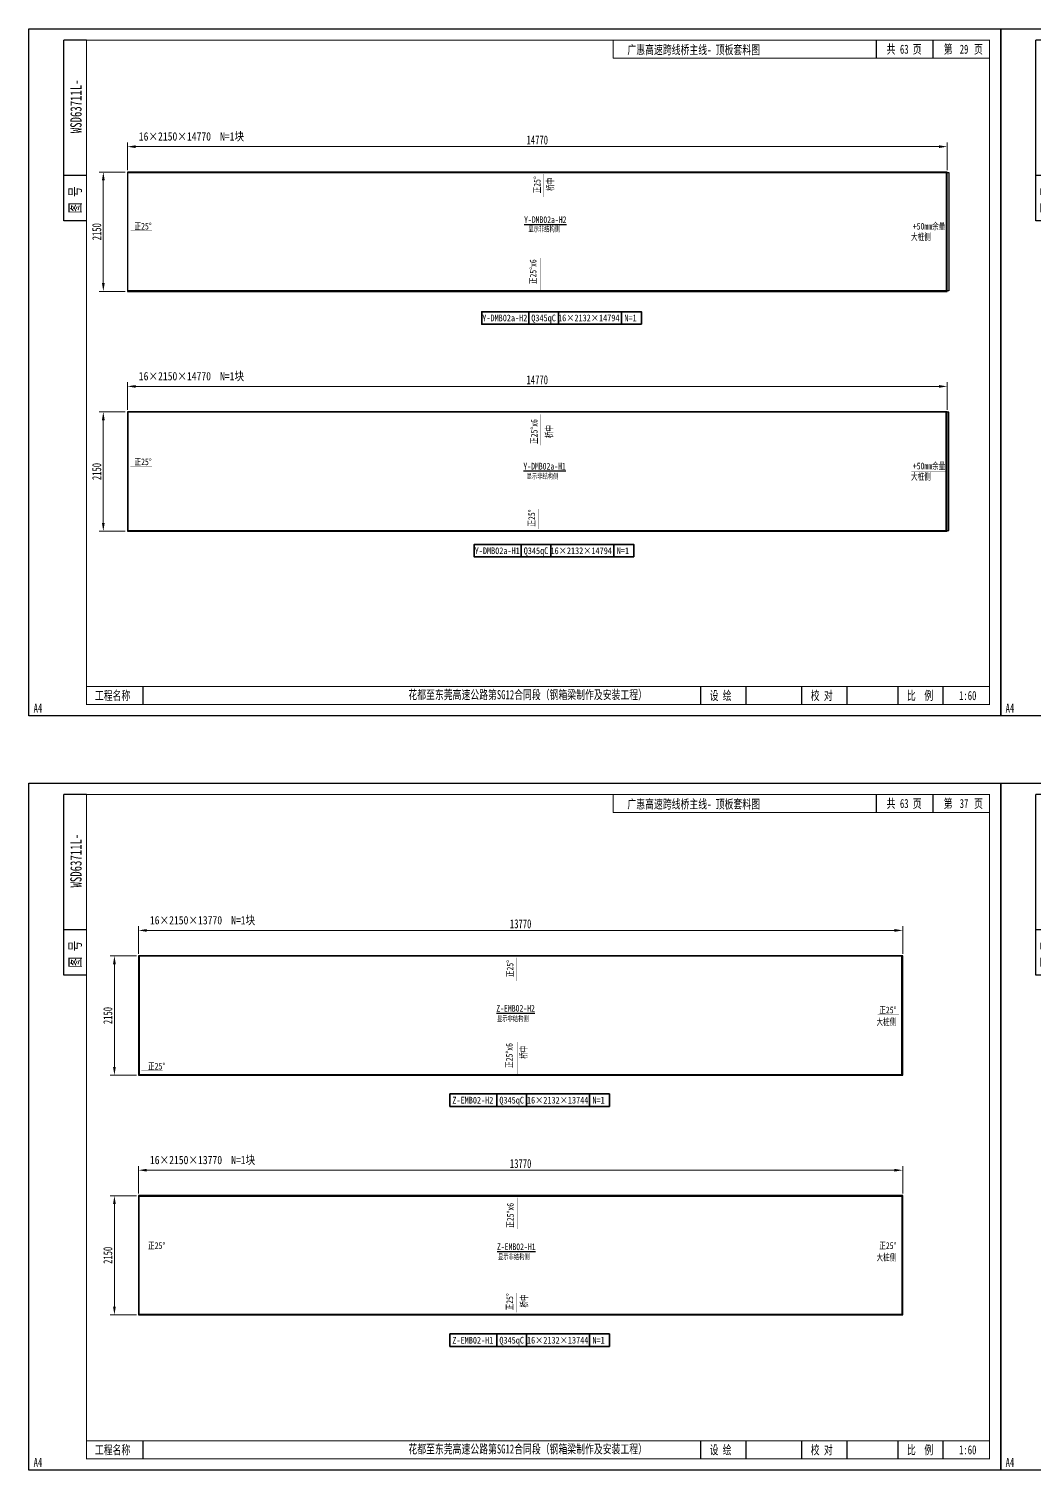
# Model space of a CAD drawing. Extents: x 1629247 to 2251351, y -601856 to -65897.
# Drawn here: x 2156807 to 2174920, y -172000 to -146022 of the extents above; entities that cross this region are included whole.
import ezdxf
from ezdxf.enums import TextEntityAlignment as Align

# ---------------------------------------------------------------- set-up
doc = ezdxf.new("R2010")
doc.units = 0
doc.header["$LTSCALE"] = 2
doc.header["$MEASUREMENT"] = 0
doc.header["$PDMODE"] = 35
doc.header["$PDSIZE"] = 50
doc.linetypes.add('PHANTOM', pattern=[63.5, 31.75, -6.35, 6.35, -6.35, 6.35, -6.35])
doc.layers.get('0').update_dxf_attribs({"linetype": 'CONTINUOUS'})
doc.layers.get('Defpoints').update_dxf_attribs({"linetype": 'CONTINUOUS'})
doc.layers.add('1图框轮廓', color=7, linetype='CONTINUOUS', lineweight=35)
doc.layers.add('标注层', color=3, linetype='CONTINUOUS', lineweight=13)
doc.layers.add('A3', color=7, linetype='CONTINUOUS')
doc.styles.add('仿宋', font='仿宋_GB2312_1.ttf', dxfattribs={"width": 0.7})
doc.dimstyles.new('标准标注样式-60', dxfattribs={"dimscale": 60, "dimtxt": 2.7, "dimasz": 2.5, "dimexe": 1.25, "dimexo": 0.625, "dimtad": 1, "dimdec": 0, "dimdsep": 46, "dimtxsty": '仿宋', "dimcen": 2.5, "dimclrd": 3, "dimclre": 3, "dimclrt": 4, "dimazin": 0, "dimtfac": 1, "dimtdec": 0, "dimtmove": 0, "dimatfit": 3, "dimfxl": 1.25, "dimlwd": 13, "dimlwe": 13, "dimarcsym": 0})

# ---------------------------------------------------------------- blocks, each defined once
blk = doc.blocks.new('*D997')
at = {"color": 3, "lineweight": 13, "ltscale": 3}
for p, q in [((2158583, -148567), (2158583, -148071)), ((2173353, -148567), (2173353, -148071))]:
    blk.add_line(p, q, dxfattribs=at)
at = {"color": 3, "linetype": 'ByBlock', "lineweight": 13, "ltscale": 3}
blk.add_line((2173203, -148146), (2158733, -148146), dxfattribs=at)
at = {"color": 3, "ltscale": 3}
for points in [[(2158733, -148121), (2158733, -148171), (2158583, -148146)], [(2173203, -148121), (2173203, -148171), (2173353, -148146)]]:
    blk.add_solid(points, dxfattribs=at)
at = {"layer": 'Defpoints', "color": 0, "ltscale": 3}
for p in [(2158583, -148146), (2158583, -148604), (2173353, -148604)]:
    blk.add_point(p, dxfattribs=at)
at = {"color": 4, "ltscale": 3, "insert": (2165968, -148027), "char_height": 162, "attachment_point": 5, "style": '仿宋'}
blk.add_mtext('14770', dxfattribs=at)
blk = doc.blocks.new('*D998')
at = {"color": 3, "lineweight": 13, "ltscale": 3}
for p, q in [((2158545, -148604), (2158074, -148604)), ((2158545, -150754), (2158074, -150754))]:
    blk.add_line(p, q, dxfattribs=at)
at = {"color": 3, "linetype": 'ByBlock', "lineweight": 13, "ltscale": 3}
blk.add_line((2158149, -148754), (2158149, -150604), dxfattribs=at)
at = {"color": 3, "ltscale": 3}
for points in [[(2158124, -148754), (2158174, -148754), (2158149, -148604)], [(2158124, -150604), (2158174, -150604), (2158149, -150754)]]:
    blk.add_solid(points, dxfattribs=at)
at = {"layer": 'Defpoints', "color": 0, "ltscale": 3}
for p in [(2158583, -148604), (2158149, -150754), (2158583, -150754)]:
    blk.add_point(p, dxfattribs=at)
at = {"color": 4, "ltscale": 3, "insert": (2158031, -149679), "char_height": 162, "attachment_point": 5, "rotation": 90, "style": '仿宋'}
blk.add_mtext('2150', dxfattribs=at)
blk = doc.blocks.new('tukuangA4-')
at = {"layer": 'A3'}
for p, q in [((537, 7565), (537, 10327)), ((882, 10327), (537, 10327)), ((12951, 10051), (12951, 10327)), ((13814, 10051), (13814, 10327)), ((882, 8256), (537, 8256)), ((882, 7565), (537, 7565)), ((1745, 173), (1745, 449)), ((10266, 173), (10266, 449)), ((10957, 173), (10957, 449)), ((11811, 173), (11811, 449)), ((12502, 173), (12502, 449)), ((13280, 173), (13280, 449)), ((13971, 173), (13971, 449))]:
    blk.add_line(p, q, dxfattribs=at)
blk.add_lwpolyline([(14850, 10500), (14850, 0), (0, 0), (0, 10500)], close=True, dxfattribs=at)
for points, const_width in [([(882, 10327), (14677, 10327), (14677, 173), (882, 173), (882, 10327)], 17.3), ([(8927, 10051), (8927, 10327)], 13.8), ([(8927, 10051), (14677, 10051)], 13.8), ([(882, 449), (14677, 449)], 13.8)]:
    blk.add_lwpolyline(points, dxfattribs=dict(at, const_width=const_width))
at = {"layer": 'A3', "color": 7, "linetype": 'Continuous', "style": '仿宋', "width": 0.7}
for s, p in [('共    页', (13106, 10120)), ('第     页', (13977, 10120)), ('工程名称', (1009, 242)), ('花都至东莞高速公路第SG12合同段（钢箱梁制作及安装工程）', (5798, 255)), ('设 绘', (10401, 242)), ('校 对', (11946, 242)), ('比  例', (13415, 242))]:
    blk.add_text(s, height=138.1, dxfattribs=at).set_placement(p)
blk.add_text('WSD63711L-', height=172.6, rotation=90, dxfattribs=at).set_placement((806, 9316), align=Align.CENTER)
blk.add_text('图 号', height=172.6, rotation=90, dxfattribs=at).set_placement((793, 7681))
blk.add_text('A4', height=138.1, dxfattribs=at).set_placement((139, 50), align=Align.CENTER)
blk = doc.blocks.new('*D999')
at = {"color": 3, "lineweight": 13, "ltscale": 3}
for p, q in [((2158583, -152888), (2158583, -152392)), ((2173353, -152888), (2173353, -152392))]:
    blk.add_line(p, q, dxfattribs=at)
at = {"color": 3, "linetype": 'ByBlock', "lineweight": 13, "ltscale": 3}
blk.add_line((2173203, -152467), (2158733, -152467), dxfattribs=at)
at = {"color": 3, "ltscale": 3}
for points in [[(2158733, -152442), (2158733, -152492), (2158583, -152467)], [(2173203, -152442), (2173203, -152492), (2173353, -152467)]]:
    blk.add_solid(points, dxfattribs=at)
at = {"layer": 'Defpoints', "color": 0, "ltscale": 3}
for p in [(2158583, -152467), (2158583, -152926), (2173353, -152926)]:
    blk.add_point(p, dxfattribs=at)
at = {"color": 4, "ltscale": 3, "insert": (2165968, -152349), "char_height": 162, "attachment_point": 5, "style": '仿宋'}
blk.add_mtext('14770', dxfattribs=at)
blk = doc.blocks.new('*D1000')
at = {"color": 3, "lineweight": 13, "ltscale": 3}
for p, q in [((2158545, -152926), (2158074, -152926)), ((2158545, -155076), (2158074, -155076))]:
    blk.add_line(p, q, dxfattribs=at)
at = {"color": 3, "linetype": 'ByBlock', "lineweight": 13, "ltscale": 3}
blk.add_line((2158149, -153076), (2158149, -154926), dxfattribs=at)
at = {"color": 3, "ltscale": 3}
for points in [[(2158124, -153076), (2158174, -153076), (2158149, -152926)], [(2158124, -154926), (2158174, -154926), (2158149, -155076)]]:
    blk.add_solid(points, dxfattribs=at)
at = {"layer": 'Defpoints', "color": 0, "ltscale": 3}
for p in [(2158583, -152926), (2158149, -155076), (2158583, -155076)]:
    blk.add_point(p, dxfattribs=at)
at = {"color": 4, "ltscale": 3, "insert": (2158031, -154001), "char_height": 162, "attachment_point": 5, "rotation": 90, "style": '仿宋'}
blk.add_mtext('2150', dxfattribs=at)
blk = doc.blocks.new('*D1035')
at = {"color": 3, "lineweight": 13, "ltscale": 3}
for p, q in [((2158783, -162693), (2158783, -162197)), ((2172553, -162693), (2172553, -162197))]:
    blk.add_line(p, q, dxfattribs=at)
at = {"color": 3, "linetype": 'ByBlock', "lineweight": 13, "ltscale": 3}
blk.add_line((2172403, -162272), (2158933, -162272), dxfattribs=at)
at = {"color": 3, "ltscale": 3}
for points in [[(2158933, -162247), (2158933, -162297), (2158783, -162272)], [(2172403, -162247), (2172403, -162297), (2172553, -162272)]]:
    blk.add_solid(points, dxfattribs=at)
at = {"layer": 'Defpoints', "color": 0, "ltscale": 3}
for p in [(2158783, -162272), (2158783, -162731), (2172553, -162731)]:
    blk.add_point(p, dxfattribs=at)
at = {"color": 4, "ltscale": 3, "insert": (2165668, -162154), "char_height": 162, "attachment_point": 5, "style": '仿宋'}
blk.add_mtext('13770', dxfattribs=at)
blk = doc.blocks.new('*D1036')
at = {"color": 3, "lineweight": 13, "ltscale": 3}
for p, q in [((2158745, -162731), (2158274, -162731)), ((2158745, -164881), (2158274, -164881))]:
    blk.add_line(p, q, dxfattribs=at)
at = {"color": 3, "linetype": 'ByBlock', "lineweight": 13, "ltscale": 3}
blk.add_line((2158349, -162881), (2158349, -164731), dxfattribs=at)
at = {"color": 3, "ltscale": 3}
for points in [[(2158324, -162881), (2158374, -162881), (2158349, -162731)], [(2158324, -164731), (2158374, -164731), (2158349, -164881)]]:
    blk.add_solid(points, dxfattribs=at)
at = {"layer": 'Defpoints', "color": 0, "ltscale": 3}
for p in [(2158783, -162731), (2158349, -164881), (2158783, -164881)]:
    blk.add_point(p, dxfattribs=at)
at = {"color": 4, "ltscale": 3, "insert": (2158231, -163806), "char_height": 162, "attachment_point": 5, "rotation": 90, "style": '仿宋'}
blk.add_mtext('2150', dxfattribs=at)
blk = doc.blocks.new('*D1037')
at = {"color": 3, "lineweight": 13, "ltscale": 3}
for p, q in [((2158783, -167015), (2158783, -166519)), ((2172553, -167015), (2172553, -166519))]:
    blk.add_line(p, q, dxfattribs=at)
at = {"color": 3, "linetype": 'ByBlock', "lineweight": 13, "ltscale": 3}
blk.add_line((2172403, -166594), (2158933, -166594), dxfattribs=at)
at = {"color": 3, "ltscale": 3}
for points in [[(2158933, -166569), (2158933, -166619), (2158783, -166594)], [(2172403, -166569), (2172403, -166619), (2172553, -166594)]]:
    blk.add_solid(points, dxfattribs=at)
at = {"layer": 'Defpoints', "color": 0, "ltscale": 3}
for p in [(2158783, -166594), (2158783, -167053), (2172553, -167053)]:
    blk.add_point(p, dxfattribs=at)
at = {"color": 4, "ltscale": 3, "insert": (2165668, -166475), "char_height": 162, "attachment_point": 5, "style": '仿宋'}
blk.add_mtext('13770', dxfattribs=at)
blk = doc.blocks.new('*D1038')
at = {"color": 3, "lineweight": 13, "ltscale": 3}
for p, q in [((2158745, -167053), (2158274, -167053)), ((2158745, -169203), (2158274, -169203))]:
    blk.add_line(p, q, dxfattribs=at)
at = {"color": 3, "linetype": 'ByBlock', "lineweight": 13, "ltscale": 3}
blk.add_line((2158349, -167203), (2158349, -169053), dxfattribs=at)
at = {"color": 3, "ltscale": 3}
for points in [[(2158324, -167203), (2158374, -167203), (2158349, -167053)], [(2158324, -169053), (2158374, -169053), (2158349, -169203)]]:
    blk.add_solid(points, dxfattribs=at)
at = {"layer": 'Defpoints', "color": 0, "ltscale": 3}
for p in [(2158783, -167053), (2158349, -169203), (2158783, -169203)]:
    blk.add_point(p, dxfattribs=at)
at = {"color": 4, "ltscale": 3, "insert": (2158231, -168128), "char_height": 162, "attachment_point": 5, "rotation": 90, "style": '仿宋'}
blk.add_mtext('2150', dxfattribs=at)

msp = doc.modelspace()

# ---------------------------------------------------------------- linework, layer by layer
at = {"color": 3, "ltscale": 3}
for p, q in [((2173332.7, -148612.3), (2173332.7, -150744.3)), ((2173332.7, -155065.8), (2173332.7, -152933.8))]:
    msp.add_line(p, q, dxfattribs=at)
at = {"color": 8, "ltscale": 3}
for points in [[(2158582.7, -150754.3), (2173352.7, -150754.3), (2173352.7, -148604.3), (2158582.7, -148604.3)], [(2158582.7, -155075.8), (2173352.7, -155075.8), (2173352.7, -152925.8), (2158582.7, -152925.8)], [(2158782.7, -164881), (2172553.1, -164881), (2172553.1, -162731), (2158782.7, -162731)], [(2158782.7, -169202.5), (2172553.1, -169202.5), (2172553.1, -167052.5), (2158782.7, -167052.5)]]:
    msp.add_lwpolyline(points, close=True, dxfattribs=at)
at = {"color": 1}
for points in [[(2173382.7, -150744.3), (2158588.7, -150744.3), (2158588.7, -148612.3), (2173382.7, -148612.3)], [(2158588.7, -155065.8), (2173382.7, -155065.8), (2173382.7, -152933.8), (2158588.7, -152933.8)], [(2158792.7, -164871), (2172536.7, -164871), (2172536.7, -162739), (2158792.7, -162739)], [(2158792.7, -167060.5), (2172536.7, -167060.5), (2172536.7, -169192.5), (2158792.7, -169192.5)]]:
    msp.add_lwpolyline(points, close=True, dxfattribs=at)
at = {"layer": '1图框轮廓', "color": 30, "ltscale": 3}
for p, q in [((2165814, -151120.7), (2165814, -151345.7)), ((2166348.5, -151345.7), (2166348.5, -151120.7)), ((2167482.9, -151120.7), (2167482.9, -151345.7)), ((2165677.8, -155316), (2165677.8, -155541)), ((2166212.3, -155541), (2166212.3, -155316)), ((2167346.7, -155316), (2167346.7, -155541)), ((2165239.1, -165219), (2165239.1, -165444)), ((2165773.6, -165444), (2165773.6, -165219)), ((2166908.1, -165219), (2166908.1, -165444)), ((2165239.1, -169545.6), (2165239.1, -169770.6)), ((2165773.6, -169770.6), (2165773.6, -169545.6)), ((2166908.1, -169545.6), (2166908.1, -169770.6))]:
    msp.add_line(p, q, dxfattribs=at)
for points in [[(2167842.9, -151345.7), (2164968.3, -151345.7), (2164968.3, -151120.7), (2167842.9, -151120.7)], [(2167706.7, -155541), (2164832.1, -155541), (2164832.1, -155316), (2167706.7, -155316)], [(2167268.1, -165444), (2164393.4, -165444), (2164393.4, -165219), (2167268.1, -165219)], [(2167268.1, -169770.6), (2164393.4, -169770.6), (2164393.4, -169545.6), (2167268.1, -169545.6)]]:
    msp.add_lwpolyline(points, close=True, dxfattribs=at)
at = {"layer": '标注层', "color": 42}
for points in [[(2166083.5, -148625.1, 0, 25, 0), (2166083.5, -148699.9, 5, 5, 0), (2166083.5, -149054.6, 5, 5, 0)], [(2158629, -149665.1, 0, 25, 0), (2158703.8, -149665.1, 5, 5, 0), (2159024.6, -149665.1, 5, 5, 0)], [(2173332.7, -149678.3, 0, 25, 0), (2173257.9, -149678.3, 5, 5, 0), (2172706, -149678.3, 5, 5, 0)], [(2166033.9, -150744.3, 0, 25, 0), (2166033.9, -150669.4, 5, 5, 0), (2166033.9, -150153.5, 5, 5, 0)], [(2166033.9, -152956.8, 0, 25, 0), (2166033.9, -153031.7, 5, 5, 0), (2166033.9, -153526.8, 5, 5, 0)], [(2158629, -153911.4, 0, 25, 0), (2158703.8, -153911.4, 5, 5, 0), (2159024.6, -153911.4, 5, 5, 0)], [(2173332.7, -153999.8, 0, 25, 0), (2173257.9, -153999.8, 5, 5, 0), (2172706, -153999.8, 5, 5, 0)], [(2165984.1, -155036.6, 0, 25, 0), (2165984.1, -154961.8, 5, 5, 0), (2165984.1, -154677.2, 5, 5, 0)], [(2165595.6, -162751.8, 0, 25, 0), (2165595.6, -162826.6, 5, 5, 0), (2165595.6, -163181.3, 5, 5, 0)], [(2172496.5, -163791.8, 0, 25, 0), (2172421.7, -163791.8, 5, 5, 0), (2172100.9, -163791.8, 5, 5, 0)], [(2165604.9, -164871, 0, 25, 0), (2165604.9, -164796.1, 5, 5, 0), (2165604.9, -164280.2, 5, 5, 0)], [(2158821.4, -164805, 0, 25, 0), (2158896.2, -164805, 5, 5, 0), (2159217, -164805, 5, 5, 0)], [(2165604.9, -167083.6, 0, 25, 0), (2165604.9, -167158.4, 5, 5, 0), (2165604.9, -167653.5, 5, 5, 0)], [(2158821.4, -168038.2, 0, 25, 0), (2158896.2, -168038.2, 5, 5, 0), (2159217, -168038.2, 5, 5, 0)], [(2172496.5, -168038.2, 0, 25, 0), (2172421.7, -168038.2, 5, 5, 0), (2172100.9, -168038.2, 5, 5, 0)], [(2165588.9, -169163.3, 0, 25, 0), (2165588.9, -169088.5, 5, 5, 0), (2165588.9, -168803.9, 5, 5, 0)]]:
    msp.add_lwpolyline(points, format="xyseb", dxfattribs=at)

# ---------------------------------------------------------------- block references
at = {"color": 8, "xscale": 1.179310345090926, "yscale": 1.179310344828991, "zscale": 1.179310344827586}
for p in [(2156807, -158405), (2174319.8, -158405), (2156807, -172000.1), (2174319.8, -172000.1)]:
    msp.add_blockref('tukuangA4-', p, dxfattribs=at)

# ---------------------------------------------------------------- texts
at = {"color": 7, "style": '仿宋', "width": 0.85}
for s, p in [('16×2150×14770', (2158788.2, -148036.4)), ('N=1块', (2160252.5, -148036.4)), ('16×2150×14770', (2158788.2, -152358)), ('N=1块', (2160252.5, -152358)), ('16×2150×13770', (2158988.2, -162163.1)), ('N=1块', (2160452.5, -162163.1)), ('16×2150×13770', (2158988.2, -166484.7)), ('N=1块', (2160452.5, -166484.7))]:
    msp.add_text(s, height=150, dxfattribs=at).set_placement(p)
at = {"color": 6, "linetype": 'PHANTOM', "ltscale": 10, "style": '仿宋', "width": 0.7}
for s, p in [('%%UY-DMB02a-H2', (2165730.2, -149523)), ('%%UY-DMB02a-H1', (2165718.4, -153965.9)), ('%%UZ-EMB02-H2', (2165230.5, -163736.7)), ('%%UZ-EMB02-H1', (2165242.3, -168034))]:
    msp.add_text(s, height=121.5, dxfattribs=at).set_placement(p)
at = {"color": 152, "linetype": 'PHANTOM', "ltscale": 10, "style": '仿宋', "width": 0.7}
for p in [(2165805.9, -149678.6), (2165776.3, -154133), (2165241.4, -163909.2), (2165259.5, -168201.4)]:
    msp.add_text('显示非结构侧', height=97.2, dxfattribs=at).set_placement(p)
at = {"color": 7, "style": '仿宋', "width": 0.85}
for s, p in [('Y-DMB02a-H2', (2165382.6, -151233.2)), ('Q345qC', (2166081.2, -151233.2)), ('16×2132×14794', (2166895.8, -151233.2)), ('N=1 ', (2167684, -151233.2)), ('Y-DMB02a-H1', (2165246.4, -155428.5)), ('Q345qC', (2165945, -155428.5)), ('16×2132×14794', (2166759.6, -155428.5)), ('N=1 ', (2167547.8, -155428.5)), ('Z-EMB02-H2', (2164807.7, -165331.5)), ('Q345qC', (2165506.4, -165331.5)), ('16×2132×13744', (2166335.1, -165331.5)), ('N=1 ', (2167109.2, -165331.5)), ('Z-EMB02-H1', (2164807.7, -169658.1)), ('Q345qC', (2165506.4, -169658.1)), ('16×2132×13744', (2166335.1, -169658.1)), ('N=1 ', (2167109.2, -169658.1))]:
    msp.add_text(s, height=121.5, dxfattribs=at).set_placement(p, align=Align.MIDDLE_CENTER)
at = {"layer": 'A3', "color": 6, "linetype": 'Continuous', "style": '仿宋', "width": 0.7}
for p in [(2167591.6, -146479.9), (2167591.6, -160075.1)]:
    msp.add_text('广惠高速跨线桥主线- 顶板套料图', height=162.857, dxfattribs=at).set_placement(p)
at = {"layer": 'A3', "color": 1, "linetype": 'Continuous', "style": '仿宋', "width": 0.7}
for s, p in [('63', (2172502.2, -146470.8)), ('29', (2173579.4, -146470.8)), ('63', (2172502.2, -160066)), ('37', (2173579.4, -160066))]:
    msp.add_text(s, height=162.86, dxfattribs=at).set_placement(p)
at = {"layer": 'A3', "color": 7, "linetype": 'Continuous', "style": '仿宋', "width": 0.7}
for p in [(2173568.9, -158120.2), (2173568.9, -171715.3)]:
    msp.add_text('1:60', height=162.86, dxfattribs=at).set_placement(p)
at = {"layer": '标注层', "color": 42, "style": '仿宋', "width": 0.7}
for s, p in [('正25%%D', (2166026.3, -148987.7)), ('桥中', (2166264.1, -148943.5)), ('正25%%Dx6', (2165953.2, -150623.5)), ('正25%%Dx6', (2165972.1, -153504.5)), ('桥中', (2166242.4, -153399.3)), ('正25%%D', (2165926.9, -154993.6)), ('正25%%D', (2165538.4, -163114.4)), ('正25%%Dx6', (2165524.3, -164750.2)), ('桥中', (2165782.2, -164585)), ('正25%%Dx6', (2165543.1, -167631.2)), ('正25%%D', (2165531.7, -169120.3)), ('桥中', (2165790.4, -169068.1))]:
    msp.add_text(s, height=121.5, rotation=90, dxfattribs=at).set_placement(p)
for s, p in [('正25%%D', (2158711.2, -149639.9)), ('+50mm余量', (2172734.8, -149640.5)), ('大桩侧', (2172701, -149831.8)), ('正25%%D', (2158711.2, -153886.2)), ('大桩侧', (2172701, -154153.4)), ('+50mm余量', (2172734.8, -153962)), ('正25%%D', (2172129.7, -163766.6)), ('大桩侧', (2172079.2, -163979.4)), ('正25%%D', (2158955.9, -164779.7)), ('正25%%D', (2158955.9, -168012.9)), ('正25%%D', (2172129.7, -168012.9)), ('大桩侧', (2172079.2, -168225.7))]:
    msp.add_text(s, height=121.5, dxfattribs=at).set_placement(p)

# ---------------------------------------------------------------- dimensions: what is measured, and where the dimension line sits
at = {"color": 8, "ltscale": 3}
for base, p1, p2, picture, middle in [((2158582.7, -148145.6), (2173352.7, -148604.3), (2158582.7, -148604.3), '*D997', (2165967.7, -148027.1)), ((2158582.7, -152467.2), (2173352.7, -152925.8), (2158582.7, -152925.8), '*D999', (2165967.7, -152348.7)), ((2158782.7, -162272.3), (2172553.1, -162731), (2158782.7, -162731), '*D1035', (2165667.9, -162153.8)), ((2158782.7, -166593.9), (2172553.1, -167052.5), (2158782.7, -167052.5), '*D1037', (2165667.9, -166475.4))]:
    dim = msp.add_linear_dim(base=base, p1=p1, p2=p2, dimstyle='标准标注样式-60', dxfattribs=at)
    dim.commit()
    dim.dimension.update_dxf_attribs({"geometry": picture, "text_midpoint": middle})
for base, p1, p2, picture, middle in [((2158149.3, -150754.3), (2158582.7, -148604.3), (2158582.7, -150754.3), '*D998', (2158030.8, -149679.3)), ((2158149.3, -155075.8), (2158582.7, -152925.8), (2158582.7, -155075.8), '*D1000', (2158030.8, -154000.8)), ((2158349.3, -164881), (2158782.7, -162731), (2158782.7, -164881), '*D1036', (2158230.8, -163806)), ((2158349.3, -169202.5), (2158782.7, -167052.5), (2158782.7, -169202.5), '*D1038', (2158230.8, -168127.5))]:
    dim = msp.add_linear_dim(base=base, p1=p1, p2=p2, angle=90, dimstyle='标准标注样式-60', dxfattribs=at)
    dim.commit()
    dim.dimension.update_dxf_attribs({"geometry": picture, "text_midpoint": middle})

doc.saveas('drawing.dxf')
